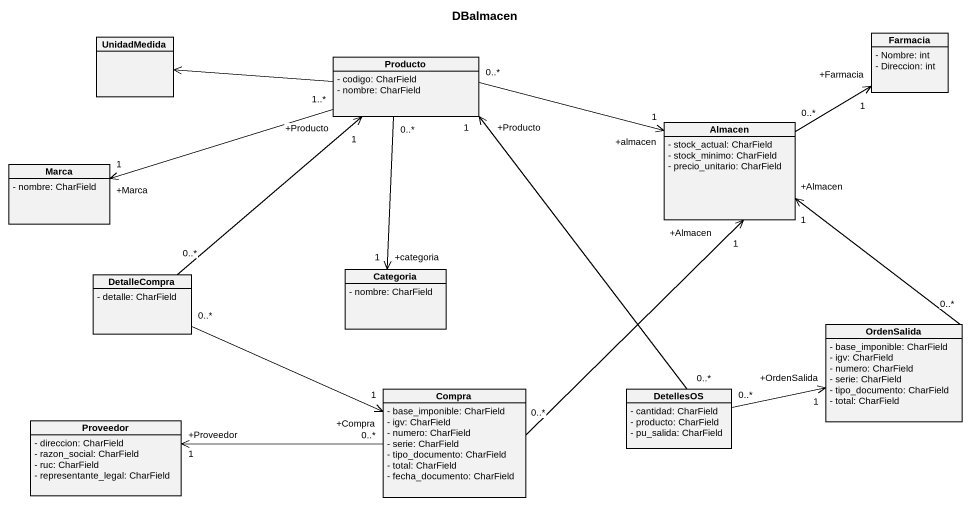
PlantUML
@startuml
title DBalmacen
hide circle
hide empty members
skinparam classAttributeIconSize 0
class UnidadMedida
class Farmacia {
  - Nombre: int
  - Direccion: int
}
class Producto {
  - codigo: CharField
  - nombre: CharField
}
class Almacen {
  - stock_actual: CharField
  - stock_minimo: CharField
  - precio_unitario: CharField
}
class Marca {
  - nombre: CharField
}
class Categoria {
  - nombre: CharField
}
class DetalleCompra {
  - detalle: CharField
}
class OrdenSalida {
  - base_imponible: CharField
  - igv: CharField
  - numero: CharField
  - serie: CharField
  - tipo_documento: CharField
  - total: CharField
}
class Proveedor {
  - direccion: CharField
  - razon_social: CharField
  - ruc: CharField
  - representante_legal: CharField
}
class Compra {
  - base_imponible: CharField
  - igv: CharField
  - numero: CharField
  - serie: CharField
  - tipo_documento: CharField
  - total: CharField
  - fecha_documento: CharField
}
class DetellesOS {
  - cantidad: CharField
  - producto: CharField
  - pu_salida: CharField
}
Producto -left-> UnidadMedida
Producto "0..*" -right-> "+almacen\n1" Almacen
Producto "1..*" -left-> "+Marca\n1" Marca
Producto "0..*" --> "+categoria\n1" Categoria
Almacen "0..*" -up-> "+Farmacia\n1" Farmacia
DetalleCompra "0..*" -up-> "+Producto\n1" Producto
DetalleCompra "0..*" -right-> "+Compra\n1" Compra
OrdenSalida "0..*" -up-> "+Almacen\n1" Almacen
Compra "0..*" -up-> "+Almacen\n1" Almacen
Compra "0..*" -left-> "+Proveedor\n1" Proveedor
DetellesOS "0..*" -up-> "+Producto\n1" Producto
DetellesOS "0..*" -right-> "+OrdenSalida\n1" OrdenSalida
@enduml
